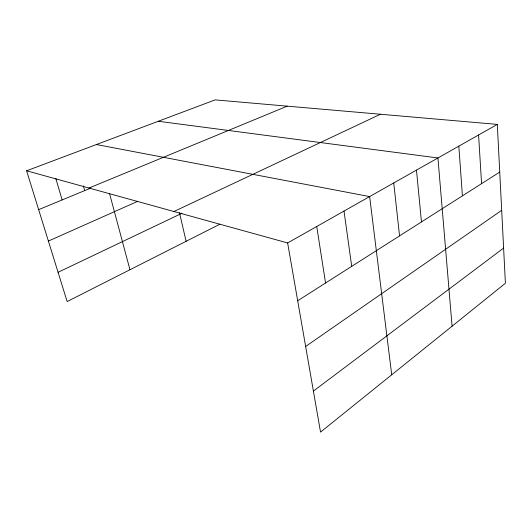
<?xml version="1.0" encoding="UTF-8"?>
<svg xmlns="http://www.w3.org/2000/svg" width="532" height="532" viewBox="0 0 532 532"><rect width="100%" height="100%" fill="white"/><g stroke="black" fill="none" stroke-linecap="round" stroke-linejoin="round"><path stroke-width="0.8" d="M313.401 391.073L503.611 248.098M305.641 346.478L501.683 210.333M297.687 300.76L499.734 172.089M287.632 242.951L497.307 124.395L505.4 283.25L320.537 432.11L287.632 242.951L26.6 170.785L67.145 301.551L219.896 224.191M58.068 272.291L182.044 213.226M173.917 211.51L380.453 114.247M48.392 241.062L137.755 201.302M89.017 188.042L287.227 106.154M38.65 209.655L90.666 188.129M26.6 170.785L215.127 99.89L497.307 124.395M158.303 121.263L437.929 157.964L452.087 326.176M96.412 144.531L369.634 196.581L391.718 374.794M55.787 178.413L62.144 199.932M83.364 185.894L84.694 190.602M109.559 193.601L129.961 269.737M179.477 212.687L186.107 241.309M316.733 226.492L325.551 283.024M344.011 211.071L351.712 266.359M393.74 182.948L399.552 235.895M416.47 170.1L421.47 221.93M458.823 146.147L462.421 195.856M478.587 134.975L481.573 183.66"/></g></svg>
